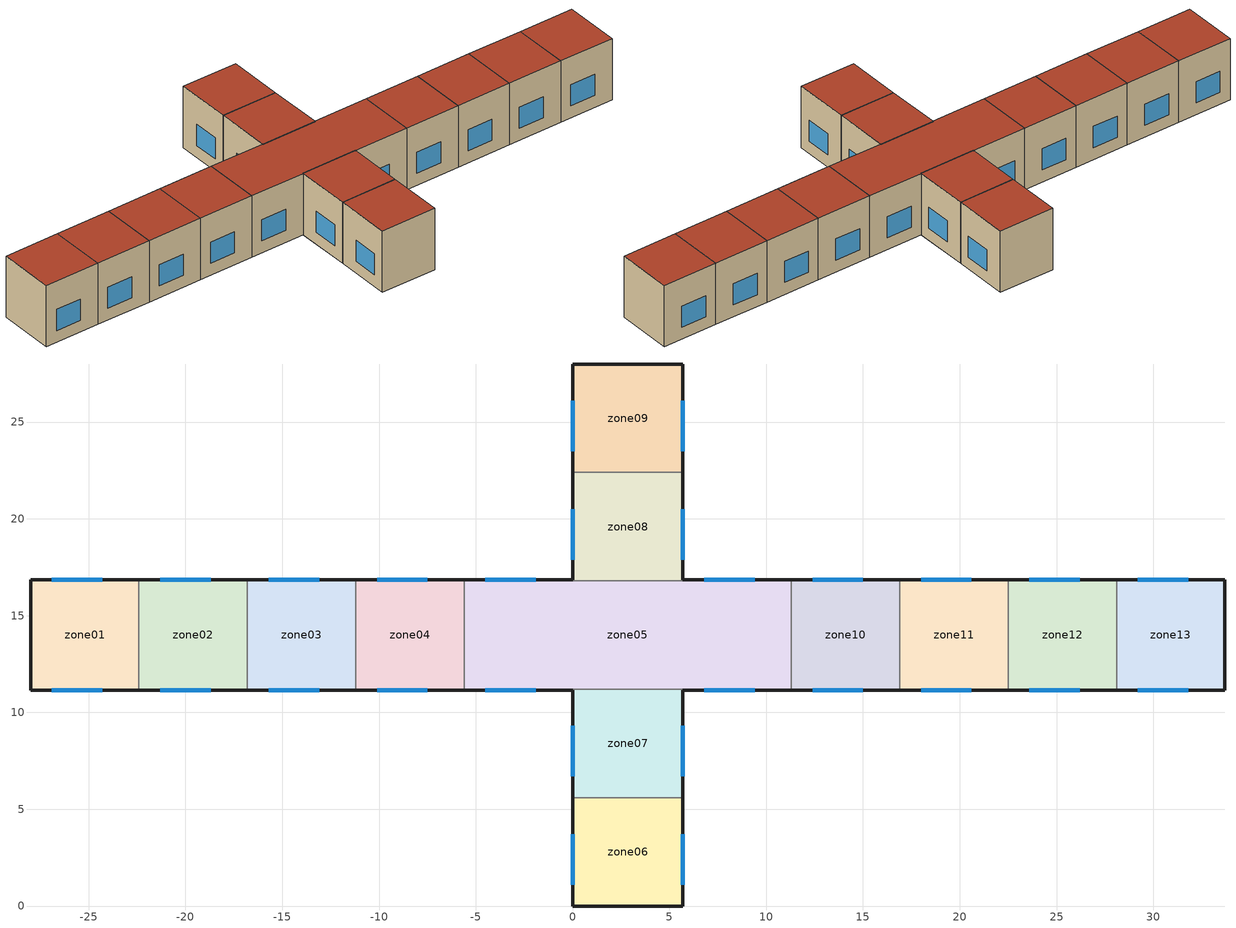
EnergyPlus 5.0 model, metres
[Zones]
zone01
 floor ground (GROUND_FLOOR): -28,16.85 -22.4,16.85 -22.4,11.15 -28,11.15 z0
 wall outside (EXT_WALL): -22.4,16.85 -28,16.85 -28,11.15 -22.4,11.15 z0:6.4
 wall to zone02 (ADJ_WALL): -22.4,11.15 -22.4,16.85 z0:6.4
 window (EXT_WINDOW1): -26.9,11.15 -24.3,11.15 / -24.3,16.85 -26.9,16.85 z1.25:3.45
 roof outside (EXT_ROOF): -28,11.15 -22.4,11.15 -22.4,16.85 -28,16.85 z6.4
zone02
 floor ground (GROUND_FLOOR): -22.4,16.85 -16.8,16.85 -16.8,11.15 -22.4,11.15 z0
 wall outside (EXT_WALL): -16.8,16.85 -22.4,16.85 / -22.4,11.15 -16.8,11.15 z0:6.4
 wall to zone03 (ADJ_WALL): -16.8,11.15 -16.8,16.85 z0:6.4
 wall to zone01 (ADJ_WALL): -22.4,16.85 -22.4,11.15 z0:6.4
 window (EXT_WINDOW1): -21.3,11.15 -18.7,11.15 / -18.7,16.85 -21.3,16.85 z1.25:3.45
 roof outside (EXT_ROOF): -22.4,11.15 -16.8,11.15 -16.8,16.85 -22.4,16.85 z6.4
zone03
 floor ground (GROUND_FLOOR): -16.8,16.85 -11.2,16.85 -11.2,11.15 -16.8,11.15 z0
 wall outside (EXT_WALL): -11.2,16.85 -16.8,16.85 / -16.8,11.15 -11.2,11.15 z0:6.4
 wall to zone04 (ADJ_WALL): -11.2,11.15 -11.2,16.85 z0:6.4
 wall to zone02 (ADJ_WALL): -16.8,16.85 -16.8,11.15 z0:6.4
 window (EXT_WINDOW1): -15.7,11.15 -13.1,11.15 / -13.1,16.85 -15.7,16.85 z1.25:3.45
 roof outside (EXT_ROOF): -16.8,11.15 -11.2,11.15 -11.2,16.85 -16.8,16.85 z6.4
zone04
 floor ground (GROUND_FLOOR): -11.2,16.85 -5.6,16.85 -5.6,11.15 -11.2,11.15 z0
 wall outside (EXT_WALL): -5.6,16.85 -11.2,16.85 / -11.2,11.15 -5.6,11.15 z0:6.4
 wall to zone05 (ADJ_WALL): -5.6,11.15 -5.6,16.85 z0:6.4
 wall to zone03 (ADJ_WALL): -11.2,16.85 -11.2,11.15 z0:6.4
 window (EXT_WINDOW1): -10.1,11.15 -7.5,11.15 / -7.5,16.85 -10.1,16.85 z1.25:3.45
 roof outside (EXT_ROOF): -11.2,11.15 -5.6,11.15 -5.6,16.85 -11.2,16.85 z6.4
zone05
 floor ground (GROUND_FLOOR): 0,11.15 -5.6,11.15 -5.6,16.85 0,16.85 0,16.8 5.7,16.8 5.7,16.85 11.3,16.85 11.3,11.15 5.7,11.15 5.7,11.2 0,11.2 z0
 wall outside (EXT_WALL): 0,16.85 -5.6,16.85 / -5.6,11.15 0,11.15 / 11.3,16.85 5.7,16.85 / 5.7,11.15 11.3,11.15 z0:6.4
 wall to zone07 (ADJ_WALL): 0,11.15 0,11.2 5.7,11.2 5.7,11.15 z0:6.4
 wall to zone08 (ADJ_WALL): 5.7,16.85 5.7,16.8 0,16.8 0,16.85 z0:6.4
 wall to zone04 (ADJ_WALL): -5.6,16.85 -5.6,11.15 z0:6.4
 wall to zone10 (ADJ_WALL): 11.3,11.15 11.3,16.85 z0:6.4
 window (EXT_WINDOW1): -4.5,11.15 -1.9,11.15 / -1.9,16.85 -4.5,16.85 / 6.8,11.15 9.4,11.15 / 9.4,16.85 6.8,16.85 z1.25:3.45
 roof outside (EXT_ROOF): 0,11.2 5.7,11.2 5.7,11.15 11.3,11.15 11.3,16.85 5.7,16.85 5.7,16.8 0,16.8 0,16.85 -5.6,16.85 -5.6,11.15 0,11.15 z6.4
zone06
 floor ground (GROUND_FLOOR): 0,5.6 5.7,5.6 5.7,0 0,0 z0
 wall outside (EXT_WALL): 0,5.6 0,0 5.7,0 5.7,5.6 z0:6.4
 wall to zone07 (ADJ_WALL): 5.7,5.6 0,5.6 z0:6.4
 window (EXT_WINDOW1): 5.7,1.1 5.7,3.7 / 0,3.7 0,1.1 z1.25:3.45
 roof outside (EXT_ROOF): 0,0 5.7,0 5.7,5.6 0,5.6 z6.4
zone07
 floor ground (GROUND_FLOOR): 0,11.2 5.7,11.2 5.7,5.6 0,5.6 z0
 wall outside (EXT_WALL): 5.7,5.6 5.7,11.15 / 0,11.15 0,5.6 z0:6.4
 wall to zone05 (ADJ_WALL): 5.7,11.15 5.7,11.2 0,11.2 0,11.15 z0:6.4
 wall to zone06 (ADJ_WALL): 0,5.6 5.7,5.6 z0:6.4
 window (EXT_WINDOW1): 5.7,6.7 5.7,9.3 / 0,9.3 0,6.7 z1.25:3.45
 roof outside (EXT_ROOF): 0,5.6 5.7,5.6 5.7,11.2 0,11.2 z6.4
zone08
 floor ground (GROUND_FLOOR): 0,22.4 5.7,22.4 5.7,16.8 0,16.8 z0
 wall outside (EXT_WALL): 5.7,16.85 5.7,22.4 / 0,22.4 0,16.85 z0:6.4
 wall to zone05 (ADJ_WALL): 0,16.85 0,16.8 5.7,16.8 5.7,16.85 z0:6.4
 wall to zone09 (ADJ_WALL): 5.7,22.4 0,22.4 z0:6.4
 window (EXT_WINDOW1): 5.7,17.9 5.7,20.5 / 0,20.5 0,17.9 z1.25:3.45
 roof outside (EXT_ROOF): 0,16.8 5.7,16.8 5.7,22.4 0,22.4 z6.4
zone09
 floor ground (GROUND_FLOOR): 0,28 5.7,28 5.7,22.4 0,22.4 z0
 wall outside (EXT_WALL): 5.7,22.4 5.7,28 0,28 0,22.4 z0:6.4
 wall to zone08 (ADJ_WALL): 0,22.4 5.7,22.4 z0:6.4
 window (EXT_WINDOW1): 5.7,23.5 5.7,26.1 / 0,26.1 0,23.5 z1.25:3.45
 roof outside (EXT_ROOF): 0,22.4 5.7,22.4 5.7,28 0,28 z6.4
zone10
 floor ground (GROUND_FLOOR): 11.3,16.85 16.9,16.85 16.9,11.15 11.3,11.15 z0
 wall outside (EXT_WALL): 16.9,16.85 11.3,16.85 / 11.3,11.15 16.9,11.15 z0:6.4
 wall to zone11 (ADJ_WALL): 16.9,11.15 16.9,16.85 z0:6.4
 wall to zone05 (ADJ_WALL): 11.3,16.85 11.3,11.15 z0:6.4
 window (EXT_WINDOW1): 12.4,11.15 15,11.15 / 15,16.85 12.4,16.85 z1.25:3.45
 roof outside (EXT_ROOF): 11.3,11.15 16.9,11.15 16.9,16.85 11.3,16.85 z6.4
zone11
 floor ground (GROUND_FLOOR): 16.9,16.85 22.5,16.85 22.5,11.15 16.9,11.15 z0
 wall outside (EXT_WALL): 22.5,16.85 16.9,16.85 / 16.9,11.15 22.5,11.15 z0:6.4
 wall to zone12 (ADJ_WALL): 22.5,11.15 22.5,16.85 z0:6.4
 wall to zone10 (ADJ_WALL): 16.9,16.85 16.9,11.15 z0:6.4
 window (EXT_WINDOW1): 18,11.15 20.6,11.15 / 20.6,16.85 18,16.85 z1.25:3.45
 roof outside (EXT_ROOF): 16.9,11.15 22.5,11.15 22.5,16.85 16.9,16.85 z6.4
zone12
 floor ground (GROUND_FLOOR): 22.5,16.85 28.1,16.85 28.1,11.15 22.5,11.15 z0
 wall outside (EXT_WALL): 28.1,16.85 22.5,16.85 / 22.5,11.15 28.1,11.15 z0:6.4
 wall to zone13 (ADJ_WALL): 28.1,11.15 28.1,16.85 z0:6.4
 wall to zone11 (ADJ_WALL): 22.5,16.85 22.5,11.15 z0:6.4
 window (EXT_WINDOW1): 23.6,11.15 26.2,11.15 / 26.2,16.85 23.6,16.85 z1.25:3.45
 roof outside (EXT_ROOF): 22.5,11.15 28.1,11.15 28.1,16.85 22.5,16.85 z6.4
zone13
 floor ground (GROUND_FLOOR): 28.1,16.85 33.7,16.85 33.7,11.15 28.1,11.15 z0
 wall outside (EXT_WALL): 28.1,11.15 33.7,11.15 33.7,16.85 28.1,16.85 z0:6.4
 wall to zone12 (ADJ_WALL): 28.1,16.85 28.1,11.15 z0:6.4
 window (EXT_WINDOW1): 29.2,11.15 31.8,11.15 / 31.8,16.85 29.2,16.85 z1.25:3.45
 roof outside (EXT_ROOF): 28.1,11.15 33.7,11.15 33.7,16.85 28.1,16.85 z6.4
[Building]
zone03: North Axis {deg}=0; Terrain=City; Loads Convergence Tolerance Value=0; Temperature Convergence Tolerance Value {deltaC}=0; Solar Distribution=FullInteriorAndExterior; Maximum Number of Warmup Days=0
[Site:Location]
not used: Latitude {deg}=0; Longitude {deg}=0; Time Zone {hr}=0; Elevation {m}=0
[Construction]
GROUND_FLOOR; EXT_WALL; EXT_ROOF; ADJ_WALL; EXT_WINDOW1: 
[WindowProperty:ShadingControl]
ESHADE=0; ISHADE=INPUT 1*MAX_ISHADE : SHADECNTRL=ISHADE_INTERNAL
[SurfaceProperty:OtherSideCoefficients]
BOUNDARY=IDENTICAL; BOUNDARY=INPUT 1*TBOUNDARY; BOUNDARY=INPUT 1*TBOUNDARY_2; BOUNDARY=INPUT 1*TBOUNDARY_3; BOUNDARY=INPUT 1*TGROUND; BOUNDARY=20; BOUNDARY=15
[Zone]
zone01; zone02; zone03; zone04; zone05; zone06; zone07; zone08; zone09; zone10; zone11; zone12; zone13: 0, 0, 0, 0, , 1
